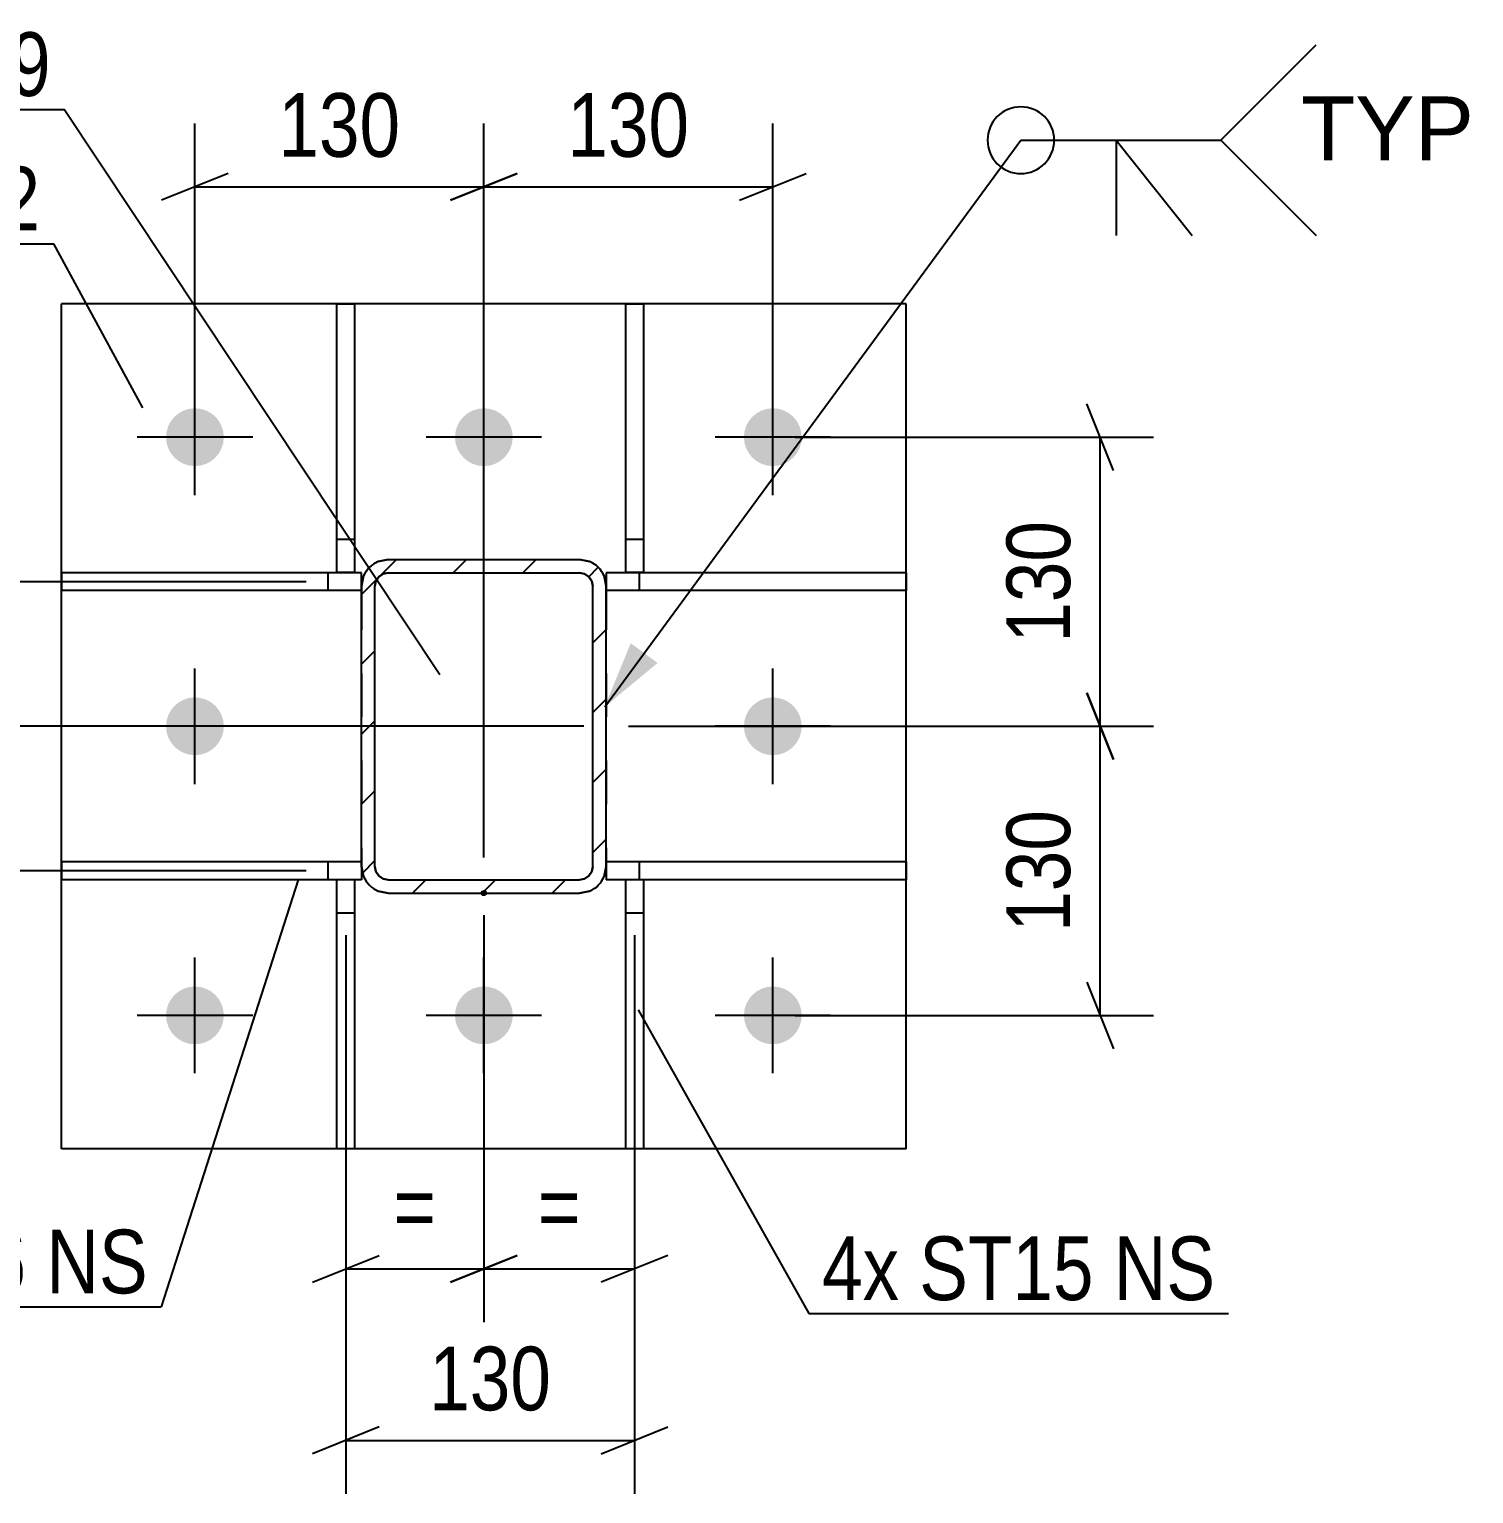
# Model space of a CAD drawing. Header units: millimetres. Extents: x 0 to 841, y 0 to 594.
# Drawn here: x 270.8 to 335.8, y 134.3 to 200.1 of the extents above; entities that cross this region are included whole.
import ezdxf

# ---------------------------------------------------------------- set-up
doc = ezdxf.new("R2010")
doc.units = ezdxf.units.MM
doc.linetypes.add('DXK_LINE_DOT2', pattern=[3.9198, 1.9599, -1.9599])
doc.linetypes.add('DXK_LINE_DOT3', pattern=[5.9187, 2.979, -0.9799, 0.9799, -0.9799])
doc.styles.add('Arial', font='ARIAL.TTF', dxfattribs={"height": 0.2})
doc.styles.add('Arial Narrow', font='ARIALN.TTF', dxfattribs={"height": 0.2})

# ---------------------------------------------------------------- blocks, each defined once
blk = doc.blocks.new('Part-247305199-3929 - 3830')
at = {"color": 2, "linetype": 'Continuous'}
for p, q in [((297.646, 175.713), (297.647, 187.802)), ((297.647, 187.802), (298.447, 187.802)), ((298.447, 187.802), (298.446, 175.713)), ((298.446, 175.713), (297.646, 175.713))]:
    blk.add_line(p, q, dxfattribs=at)
at = {"color": 7, "linetype": 'DXK_LINE_DOT2'}
blk.add_line((297.646, 177.213), (298.446, 177.213), dxfattribs=at)
blk = doc.blocks.new('Part-247305199-3949 - 3830')
at = {"color": 2, "linetype": 'Continuous'}
for p, q in [((285.763, 175.702), (272.263, 175.702)), ((272.263, 175.702), (272.263, 174.902)), ((285.763, 175.103), (285.763, 175.702)), ((285.763, 174.902), (272.263, 174.902))]:
    blk.add_line(p, q, dxfattribs=at)
at = {"color": 7, "linetype": 'DXK_LINE_DOT2'}
for p, q in [((284.263, 174.902), (284.263, 175.702)), ((285.763, 175.103), (285.763, 174.902))]:
    blk.add_line(p, q, dxfattribs=at)
blk = doc.blocks.new('Part-247305199-3885 - 3830')
at = {"color": 2, "linetype": 'Continuous'}
for p, q in [((272.263, 149.803), (272.263, 187.803)), ((310.263, 187.803), (272.263, 187.803)), ((310.263, 149.803), (310.263, 187.803)), ((310.263, 149.803), (272.263, 149.803))]:
    blk.add_line(p, q, dxfattribs=at)
blk = doc.blocks.new('Bolt-247305199-3853 - 3830')
at = {"linetype": 'Continuous'}
for points in [[(276.963, 181.803, -1), (279.563, 181.803, -1)], [(289.963, 181.803, -1), (292.563, 181.803, -1)], [(302.963, 181.803, -1), (305.563, 181.803, -1)], [(276.963, 168.803, -1), (279.563, 168.803, -1)], [(302.963, 168.803, -1), (305.563, 168.803, -1)], [(276.963, 155.803, -1), (279.563, 155.803, -1)], [(289.963, 155.803, -1), (292.563, 155.803, -1)], [(302.963, 155.803, -1), (305.563, 155.803, -1)]]:
    blk.add_hatch(color=1, dxfattribs=at).paths.add_polyline_path(points)
at = {"color": 1, "linetype": 'Continuous'}
for p, q in [((278.263, 179.203), (278.263, 184.403)), ((291.263, 179.203), (291.263, 184.403)), ((304.263, 179.203), (304.263, 184.403)), ((280.863, 181.803), (275.663, 181.803)), ((293.863, 181.803), (288.663, 181.803)), ((306.863, 181.803), (301.663, 181.803)), ((278.263, 166.203), (278.263, 171.403)), ((304.263, 166.203), (304.263, 171.403)), ((280.863, 168.803), (275.663, 168.803)), ((306.863, 168.803), (301.663, 168.803)), ((278.263, 153.203), (278.263, 158.403)), ((291.263, 153.203), (291.263, 158.403)), ((304.263, 153.203), (304.263, 158.403)), ((280.863, 155.803), (275.663, 155.803)), ((293.863, 155.803), (288.663, 155.803)), ((306.863, 155.803), (301.663, 155.803))]:
    blk.add_line(p, q, dxfattribs=at)
blk = doc.blocks.new('Part-247305199-3939 - 3830')
at = {"color": 2, "linetype": 'Continuous'}
for p, q in [((297.647, 149.802), (297.647, 161.912)), ((297.647, 161.912), (298.447, 161.912)), ((298.447, 161.912), (298.447, 149.802)), ((298.447, 149.802), (297.647, 149.802))]:
    blk.add_line(p, q, dxfattribs=at)
at = {"color": 7, "linetype": 'DXK_LINE_DOT2'}
blk.add_line((297.647, 160.412), (298.447, 160.412), dxfattribs=at)
blk = doc.blocks.new('Part-247305199-3875 - 3830')
at = {"color": 2, "linetype": 'Continuous'}
for p, q in [((310.263, 175.702), (296.763, 175.702)), ((296.763, 175.702), (296.763, 175.1)), ((310.263, 175.702), (310.263, 174.902)), ((310.263, 174.902), (296.763, 174.902))]:
    blk.add_line(p, q, dxfattribs=at)
at = {"color": 7, "linetype": 'DXK_LINE_DOT2'}
for p, q in [((298.263, 174.902), (298.263, 175.702)), ((296.763, 175.1), (296.763, 174.902))]:
    blk.add_line(p, q, dxfattribs=at)
blk = doc.blocks.new('Part-247305199-3944 - 3830')
at = {"color": 2, "linetype": 'Continuous'}
for p, q in [((284.647, 149.802), (284.648, 161.912)), ((284.648, 161.912), (285.448, 161.912)), ((285.448, 161.912), (285.447, 149.802)), ((285.447, 149.802), (284.647, 149.802))]:
    blk.add_line(p, q, dxfattribs=at)
at = {"color": 7, "linetype": 'DXK_LINE_DOT2'}
blk.add_line((284.648, 160.412), (285.448, 160.412), dxfattribs=at)
blk = doc.blocks.new('Part-247305199-3880 - 3830')
at = {"color": 2, "linetype": 'Continuous'}
for p, q in [((310.263, 162.702), (296.763, 162.702)), ((310.263, 162.702), (310.263, 161.902)), ((296.763, 162.507), (296.763, 161.902)), ((297.647, 161.902), (296.763, 161.902)), ((310.263, 161.902), (298.447, 161.902))]:
    blk.add_line(p, q, dxfattribs=at)
at = {"color": 7, "linetype": 'DXK_LINE_DOT2'}
for p, q in [((296.763, 162.702), (296.763, 162.507)), ((298.263, 161.902), (298.263, 162.702)), ((298.447, 161.902), (297.647, 161.902))]:
    blk.add_line(p, q, dxfattribs=at)
blk = doc.blocks.new('Part-247305199-3934 - 3830')
at = {"color": 2, "linetype": 'Continuous'}
for p, q in [((284.647, 175.713), (284.647, 187.802)), ((284.647, 187.802), (285.447, 187.802)), ((285.447, 187.802), (285.447, 175.713)), ((285.447, 175.713), (284.647, 175.713))]:
    blk.add_line(p, q, dxfattribs=at)
at = {"color": 7, "linetype": 'DXK_LINE_DOT2'}
blk.add_line((284.647, 177.213), (285.447, 177.213), dxfattribs=at)
blk = doc.blocks.new('Part-247305199-3954 - 3830')
at = {"color": 2, "linetype": 'Continuous'}
for p, q in [((285.763, 162.702), (272.263, 162.702)), ((272.263, 162.702), (272.263, 161.902)), ((285.763, 162.503), (285.763, 161.902)), ((284.648, 161.902), (272.263, 161.902)), ((285.763, 161.902), (285.448, 161.902))]:
    blk.add_line(p, q, dxfattribs=at)
at = {"color": 7, "linetype": 'DXK_LINE_DOT2'}
for p, q in [((284.263, 161.902), (284.263, 162.702)), ((285.763, 162.503), (285.763, 162.702)), ((285.448, 161.902), (284.648, 161.902))]:
    blk.add_line(p, q, dxfattribs=at)
blk = doc.blocks.new('Part-247305199-3962 - 3830')
at = {"linetype": 'Continuous'}
h = blk.add_hatch(dxfattribs=at)
h.set_pattern_fill('', scale=0.7, style=0, pattern_type=0)
h.set_pattern_definition([(45, (296.4111, 175.9517), (-1.57154, 1.57154), [])])
h.paths.add_polyline_path([(296.671, 175.562), (296.411, 175.952), (296.022, 176.212), (295.563, 176.303), (286.963, 176.303), (286.503, 176.212), (286.114, 175.952), (285.854, 175.562), (285.763, 175.103), (285.763, 162.503), (285.854, 162.044), (286.114, 161.655), (286.503, 161.395), (286.963, 161.303), (295.563, 161.303), (296.022, 161.395), (296.411, 161.655), (296.671, 162.044), (296.763, 162.503), (296.763, 175.103)])
h.paths.add_polyline_path([(296.163, 162.503), (296.117, 162.274), (295.987, 162.079), (295.792, 161.949), (295.563, 161.903), (286.963, 161.903), (286.733, 161.949), (286.538, 162.079), (286.408, 162.274), (286.363, 162.503), (286.363, 175.103), (286.408, 175.333), (286.538, 175.527), (286.733, 175.658), (286.963, 175.703), (295.563, 175.703), (295.792, 175.658), (295.987, 175.527), (296.117, 175.333), (296.163, 175.103)])
blk.add_hatch(color=30, dxfattribs=at).paths.add_polyline_path([(291.263, 161.203, -1), (291.263, 161.403, -1)])
at = {"color": 7, "linetype": 'DXK_LINE_DOT2'}
for p, q in [((286.503, 176.212), (286.963, 176.303)), ((286.963, 176.303), (295.563, 176.303)), ((295.563, 176.303), (296.022, 176.212)), ((285.763, 175.103), (285.854, 175.562)), ((286.408, 175.333), (286.363, 175.103)), ((286.538, 175.527), (286.408, 175.333)), ((286.733, 175.658), (286.538, 175.527)), ((286.963, 175.703), (286.733, 175.658)), ((286.963, 175.703), (295.563, 175.703)), ((295.792, 175.658), (295.563, 175.703)), ((295.987, 175.527), (295.792, 175.658)), ((296.117, 175.333), (295.987, 175.527)), ((296.163, 175.103), (296.117, 175.333)), ((296.671, 175.562), (296.763, 175.103)), ((285.763, 175.103), (285.763, 162.503)), ((286.363, 162.503), (286.363, 175.103)), ((296.163, 162.503), (296.163, 175.103)), ((296.763, 175.103), (296.763, 162.503)), ((285.854, 162.044), (285.763, 162.503)), ((286.363, 162.503), (286.408, 162.274)), ((286.408, 162.274), (286.538, 162.079)), ((286.538, 162.079), (286.733, 161.949)), ((295.792, 161.949), (295.987, 162.079)), ((295.987, 162.079), (296.117, 162.274)), ((296.117, 162.274), (296.163, 162.503)), ((296.763, 162.503), (296.671, 162.044)), ((286.963, 161.303), (286.503, 161.395)), ((286.733, 161.949), (286.963, 161.903)), ((286.963, 161.903), (295.563, 161.903)), ((295.563, 161.903), (295.792, 161.949)), ((296.022, 161.395), (295.563, 161.303)), ((286.963, 161.303), (295.563, 161.303))]:
    blk.add_line(p, q, dxfattribs=at)
at = {"color": 2, "linetype": 'Continuous'}
for p, q in [((286.963, 176.303), (286.503, 176.212)), ((286.963, 176.303), (295.563, 176.303)), ((296.022, 176.212), (295.563, 176.303)), ((285.854, 175.562), (285.763, 175.103)), ((286.363, 175.103), (286.408, 175.333)), ((286.408, 175.333), (286.538, 175.527)), ((286.538, 175.527), (286.733, 175.658)), ((286.733, 175.658), (286.963, 175.703)), ((286.963, 175.703), (295.563, 175.703)), ((295.563, 175.703), (295.792, 175.658)), ((295.792, 175.658), (295.987, 175.527)), ((295.987, 175.527), (296.117, 175.333)), ((296.117, 175.333), (296.163, 175.103)), ((296.763, 175.103), (296.671, 175.562)), ((285.763, 162.503), (285.763, 175.103)), ((286.363, 162.503), (286.363, 175.103)), ((296.163, 162.503), (296.163, 175.103)), ((296.763, 162.503), (296.763, 175.103)), ((285.763, 162.503), (285.854, 162.044)), ((286.408, 162.274), (286.363, 162.503)), ((286.538, 162.079), (286.408, 162.274)), ((286.733, 161.949), (286.538, 162.079)), ((295.987, 162.079), (295.792, 161.949)), ((296.117, 162.274), (295.987, 162.079)), ((296.163, 162.503), (296.117, 162.274)), ((296.671, 162.044), (296.763, 162.503)), ((286.503, 161.395), (286.963, 161.303)), ((286.963, 161.903), (286.733, 161.949)), ((286.963, 161.903), (295.563, 161.903)), ((295.792, 161.949), (295.563, 161.903)), ((295.563, 161.303), (296.022, 161.395)), ((286.963, 161.303), (295.563, 161.303))]:
    blk.add_line(p, q, dxfattribs=at)
at = {"color": 7, "linetype": 'DXK_LINE_DOT3'}
blk.add_line((291.263, 168.803), (291.263, 168.803), dxfattribs=at)
at = {"color": 30, "linetype": 'DXK_LINE_DOT3'}
blk.add_line((291.263, 161.303), (291.263, 161.303), dxfattribs=at)
at = {"color": 30, "linetype": 'Continuous'}
blk.add_circle((291.263, 161.303), 0.1, dxfattribs=at)
at = {"color": 7, "linetype": 'DXK_LINE_DOT2'}
for centre, start, end in [((286.963, 175.103), 112.50004, 157.50004), ((295.563, 175.103), 22.50004, 67.50004), ((286.963, 162.503), 202.50004, 247.50004), ((295.563, 162.503), 292.50004, 337.50004)]:
    blk.add_arc(centre, 1.2, start, end, dxfattribs=at)
at = {"color": 2, "linetype": 'Continuous'}
for centre, start, end in [((286.963, 175.103), 112.50004, 157.50004), ((295.563, 175.103), 22.50004, 67.50004), ((286.963, 162.503), 202.50004, 247.50004), ((295.563, 162.503), 292.50004, 337.50004)]:
    blk.add_arc(centre, 1.2, start, end, dxfattribs=at)
blk = doc.blocks.new('StraightDimension-247305199-55667 - 3830')
at = {"color": 7, "linetype": 'Continuous'}
for p, q in [((278.263, 182.803), (278.263, 195.911)), ((291.263, 162.904), (291.263, 195.911)), ((279.763, 193.661), (276.763, 192.461)), ((289.763, 192.461), (292.763, 193.661)), ((278.263, 193.061), (291.263, 193.061))]:
    blk.add_line(p, q, dxfattribs=at)
at = {"color": 0}
blk.add_wipeout([(288.105, 193.811), (288.105, 198.011), (281.42, 198.011), (281.42, 193.811)], dxfattribs=at)
at = {"color": 3, "style": 'Arial Narrow'}
blk.add_text('130', height=2.8633, dxfattribs=at).set_placement((282.02, 194.411))
blk = doc.blocks.new('StraightDimension-247305199-55666 - 3830')
at = {"color": 7, "linetype": 'Continuous'}
for p, q in [((291.263, 162.904), (291.263, 195.911)), ((304.263, 182.803), (304.263, 195.911)), ((292.763, 193.661), (289.763, 192.461)), ((302.763, 192.461), (305.763, 193.661)), ((291.263, 193.061), (304.263, 193.061))]:
    blk.add_line(p, q, dxfattribs=at)
at = {"color": 0}
blk.add_wipeout([(301.105, 193.811), (301.105, 198.011), (294.42, 198.011), (294.42, 193.811)], dxfattribs=at)
at = {"color": 3, "style": 'Arial Narrow'}
blk.add_text('130', height=2.8633, dxfattribs=at).set_placement((295.02, 194.411))
blk = doc.blocks.new('StraightDimension-247305199-55685 - 3830')
at = {"color": 7, "linetype": 'Continuous'}
for p, q in [((291.263, 160.303), (291.263, 142.012)), ((298.047, 159.412), (298.047, 142.012)), ((289.763, 143.812), (292.763, 145.012)), ((299.547, 145.012), (296.547, 143.812)), ((291.263, 144.412), (298.047, 144.412))]:
    blk.add_line(p, q, dxfattribs=at)
at = {"color": 0}
blk.add_wipeout([(296.214, 145.162), (296.214, 149.362), (293.095, 149.362), (293.095, 145.162)], dxfattribs=at)
at = {"color": 3, "style": 'Arial Narrow'}
blk.add_text('=', height=2.863, dxfattribs=at).set_placement((293.695, 145.762))
blk = doc.blocks.new('StraightDimension-247305199-55686 - 3830')
at = {"color": 7, "linetype": 'Continuous'}
for p, q in [((291.263, 160.303), (291.263, 142.012)), ((285.048, 159.412), (285.048, 142.012)), ((283.548, 143.812), (286.548, 145.012)), ((292.763, 145.012), (289.763, 143.812)), ((285.048, 144.412), (291.263, 144.412))]:
    blk.add_line(p, q, dxfattribs=at)
at = {"color": 0}
blk.add_wipeout([(289.715, 145.162), (289.715, 149.362), (286.596, 149.362), (286.596, 145.162)], dxfattribs=at)
at = {"color": 3, "style": 'Arial Narrow'}
blk.add_text('=', height=2.863, dxfattribs=at).set_placement((287.196, 145.762))
blk = doc.blocks.new('StraightDimension-247305199-55705 - 3830')
at = {"color": 7, "linetype": 'Continuous'}
for p, q in [((319.588, 180.303), (318.388, 183.303)), ((305.263, 181.803), (321.388, 181.803)), ((318.988, 168.803), (318.988, 181.803)), ((318.388, 170.303), (319.588, 167.303)), ((297.763, 168.803), (321.388, 168.803))]:
    blk.add_line(p, q, dxfattribs=at)
at = {"color": 0}
blk.add_wipeout([(318.238, 178.645), (314.038, 178.645), (314.038, 171.961), (318.238, 171.961)], dxfattribs=at)
at = {"color": 3, "style": 'Arial Narrow'}
blk.add_text('130', height=2.8633, rotation=90.00021, dxfattribs=at).set_placement((317.638, 172.561))
blk = doc.blocks.new('StraightDimension-247305199-55706 - 3830')
at = {"color": 7, "linetype": 'Continuous'}
for p, q in [((319.588, 167.303), (318.388, 170.303)), ((297.763, 168.803), (321.388, 168.803)), ((318.988, 155.803), (318.988, 168.803)), ((318.388, 157.303), (319.588, 154.303)), ((305.263, 155.803), (321.388, 155.803))]:
    blk.add_line(p, q, dxfattribs=at)
at = {"color": 0}
blk.add_wipeout([(318.238, 165.645), (314.038, 165.645), (314.038, 158.961), (318.238, 158.961)], dxfattribs=at)
at = {"color": 3, "style": 'Arial Narrow'}
blk.add_text('130', height=2.8633, rotation=90.00021, dxfattribs=at).set_placement((317.638, 159.561))
blk = doc.blocks.new('StraightDimension-247305199-55726 - 3830')
at = {"color": 7, "linetype": 'Continuous'}
for p, q in [((266.38, 176.802), (267.58, 173.802)), ((283.263, 175.302), (264.13, 175.302)), ((266.98, 168.803), (266.98, 175.302)), ((267.58, 167.303), (266.38, 170.303)), ((295.763, 168.803), (264.13, 168.803))]:
    blk.add_line(p, q, dxfattribs=at)
at = {"color": 0}
blk.add_wipeout([(266.23, 174.481), (262.03, 174.481), (262.03, 169.625), (266.23, 169.625)], dxfattribs=at)
at = {"color": 3, "style": 'Arial Narrow'}
blk.add_text('65', height=2.8633, rotation=90.00021, dxfattribs=at).set_placement((265.63, 170.225))
blk = doc.blocks.new('StraightDimension-247305199-55727 - 3830')
at = {"color": 7, "linetype": 'Continuous'}
for p, q in [((266.38, 170.303), (267.58, 167.303)), ((295.763, 168.803), (264.13, 168.803)), ((266.98, 162.302), (266.98, 168.803)), ((267.58, 160.802), (266.38, 163.802)), ((283.263, 162.302), (264.13, 162.302))]:
    blk.add_line(p, q, dxfattribs=at)
at = {"color": 0}
blk.add_wipeout([(266.23, 167.981), (262.03, 167.981), (262.03, 163.125), (266.23, 163.125)], dxfattribs=at)
at = {"color": 3, "style": 'Arial Narrow'}
blk.add_text('65', height=2.8633, rotation=90.00021, dxfattribs=at).set_placement((265.63, 163.725))
blk = doc.blocks.new('StraightDimension-247305199-55806 - 3830')
at = {"color": 7, "linetype": 'Continuous'}
for p, q in [((285.048, 159.412), (285.048, 134.293)), ((298.047, 159.412), (298.047, 134.293)), ((286.548, 137.293), (283.548, 136.093)), ((296.547, 136.093), (299.547, 137.293)), ((285.048, 136.693), (298.047, 136.693))]:
    blk.add_line(p, q, dxfattribs=at)
at = {"color": 0}
blk.add_wipeout([(294.89, 137.443), (294.89, 141.643), (288.205, 141.643), (288.205, 137.443)], dxfattribs=at)
at = {"color": 3, "style": 'Arial Narrow'}
blk.add_text('130', height=2.8633, dxfattribs=at).set_placement((288.805, 138.043))
blk = doc.blocks.new('MarkSet-247305199-4108 - 3830')
at = {"color": 30, "linetype": 'Continuous'}
for p, q in [((298.206, 156.057), (305.88, 142.399)), ((305.88, 142.399), (324.771, 142.399))]:
    blk.add_line(p, q, dxfattribs=at)
at = {"color": 0}
for points in [[(309.952, 142.999), (309.952, 145.999), (306.48, 145.999), (306.48, 142.999)], [(318.706, 142.999), (318.706, 145.999), (310.852, 145.999), (310.852, 142.999)], [(324.171, 142.999), (324.171, 145.999), (319.606, 145.999), (319.606, 142.999)]]:
    blk.add_wipeout(points, dxfattribs=at)
for points in [[(309.952, 142.999), (309.952, 145.999), (306.48, 145.999), (306.48, 142.999)], [(318.706, 142.999), (318.706, 145.999), (310.852, 145.999), (310.852, 142.999)], [(324.171, 142.999), (324.171, 145.999), (319.606, 145.999), (319.606, 142.999)]]:
    blk.add_wipeout(points, dxfattribs=at)
at = {"color": 3, "style": 'Arial Narrow'}
for s, p in [('4x', (306.48, 142.999)), ('ST15', (310.852, 142.999)), ('NS', (319.606, 142.999))]:
    blk.add_text(s, height=2.8633, dxfattribs=at).set_placement(p)
blk = doc.blocks.new('Mark-247305199-3881 - 3830')
at = {"color": 30, "linetype": 'Continuous'}
for p in [(262.669, 190.502), (275.923, 183.125)]:
    blk.add_line(p, (271.908, 190.502), dxfattribs=at)
at = {"color": 0}
blk.add_wipeout([(271.308, 191.102), (271.308, 194.102), (263.269, 194.102), (263.269, 191.102)], dxfattribs=at)
blk.add_wipeout([(271.308, 191.102), (271.308, 194.102), (263.269, 194.102), (263.269, 191.102)], dxfattribs=at)
at = {"color": 3, "style": 'Arial Narrow'}
blk.add_text('SP12', height=2.8633, dxfattribs=at).set_placement((263.269, 191.102))
blk = doc.blocks.new('Mark-247305199-3958 - 3830')
at = {"color": 30, "linetype": 'Continuous'}
for p in [(263.331, 196.546), (289.276, 171.123)]:
    blk.add_line(p, (272.386, 196.546), dxfattribs=at)
at = {"color": 0}
blk.add_wipeout([(271.786, 197.146), (271.786, 200.146), (263.931, 200.146), (263.931, 197.146)], dxfattribs=at)
blk.add_wipeout([(271.786, 197.146), (271.786, 200.146), (263.931, 200.146), (263.931, 197.146)], dxfattribs=at)
at = {"color": 3, "style": 'Arial Narrow'}
blk.add_text('TB29', height=2.8633, dxfattribs=at).set_placement((263.931, 197.146))
blk = doc.blocks.new('MarkSet-247305199-4078 - 3830')
at = {"color": 30, "linetype": 'Continuous'}
for p in [(282.903, 161.902), (257.853, 142.702)]:
    blk.add_line(p, (276.744, 142.702), dxfattribs=at)
at = {"color": 0}
for points in [[(261.925, 143.302), (261.925, 146.302), (258.453, 146.302), (258.453, 143.302)], [(270.679, 143.302), (270.679, 146.302), (262.825, 146.302), (262.825, 143.302)], [(276.144, 143.302), (276.144, 146.302), (271.579, 146.302), (271.579, 143.302)]]:
    blk.add_wipeout(points, dxfattribs=at)
for points in [[(261.925, 143.302), (261.925, 146.302), (258.453, 146.302), (258.453, 143.302)], [(270.679, 143.302), (270.679, 146.302), (262.825, 146.302), (262.825, 143.302)], [(276.144, 143.302), (276.144, 146.302), (271.579, 146.302), (271.579, 143.302)]]:
    blk.add_wipeout(points, dxfattribs=at)
at = {"color": 3, "style": 'Arial Narrow'}
for s, p in [('ST16', (262.825, 143.302)), ('NS', (271.579, 143.302)), ('4x', (258.453, 143.302))]:
    blk.add_text(s, height=2.8633, dxfattribs=at).set_placement(p)
blk = doc.blocks.new('WeldMark-247305199-36487 - 3830')
at = {"linetype": 'Continuous'}
blk.add_hatch(color=30, dxfattribs=at).paths.add_polyline_path([(299.079, 171.651), (296.698, 169.678), (297.87, 172.539)])
at = {"color": 30, "linetype": 'Continuous'}
for p, q in [((296.698, 169.678), (315.423, 195.159)), ((315.423, 195.159), (324.423, 195.159))]:
    blk.add_line(p, q, dxfattribs=at)
at = {"color": 3, "linetype": 'Continuous'}
for q in [(323.137, 190.873), (319.709, 190.873)]:
    blk.add_line((319.709, 195.159), q, dxfattribs=at)
for start, end in [(90, 270), (270, 90)]:
    blk.add_arc((315.423, 195.159), 1.5, start, end, dxfattribs=at)
at = {"color": 0, "linetype": 'Continuous'}
blk.add_wipeout([(335.799, 194.259), (335.799, 197.259), (328.023, 197.259), (328.023, 194.259)], dxfattribs=at)
blk.add_wipeout([(335.799, 194.259), (335.799, 197.259), (328.023, 197.259), (328.023, 194.259)], dxfattribs=at)
at = {"color": 3, "linetype": 'Continuous'}
for q in [(328.709, 199.445), (328.709, 190.873)]:
    blk.add_line((324.423, 195.159), q, dxfattribs=at)
at = {"color": 3, "linetype": 'Continuous', "style": 'Arial'}
blk.add_text('TYP', height=2.8652, dxfattribs=at).set_placement((328.023, 194.259))

msp = doc.modelspace()

# ---------------------------------------------------------------- block references
for name in ['Part-247305199-3885 - 3830', 'Part-247305199-3934 - 3830', 'Part-247305199-3929 - 3830', 'Bolt-247305199-3853 - 3830', 'Part-247305199-3962 - 3830', 'Part-247305199-3949 - 3830', 'Part-247305199-3875 - 3830', 'Part-247305199-3954 - 3830', 'Part-247305199-3880 - 3830', 'Part-247305199-3944 - 3830', 'Part-247305199-3939 - 3830']:
    msp.add_blockref(name, (0, 0))

# ---------------------------------------------------------------- next in the draw order: block references
for name in ['StraightDimension-247305199-55667 - 3830', 'Mark-247305199-3881 - 3830', 'StraightDimension-247305199-55685 - 3830']:
    msp.add_blockref(name, (0, 0))

# ---------------------------------------------------------------- next in the draw order: block references
for name in ['StraightDimension-247305199-55666 - 3830', 'StraightDimension-247305199-55686 - 3830']:
    msp.add_blockref(name, (0, 0))

# ---------------------------------------------------------------- next in the draw order: block references
for name in ['StraightDimension-247305199-55705 - 3830', 'StraightDimension-247305199-55726 - 3830']:
    msp.add_blockref(name, (0, 0))

# ---------------------------------------------------------------- next in the draw order: block references
for name in ['Mark-247305199-3958 - 3830', 'StraightDimension-247305199-55727 - 3830', 'StraightDimension-247305199-55706 - 3830']:
    msp.add_blockref(name, (0, 0))

# ---------------------------------------------------------------- next in the draw order: block references
for name in ['WeldMark-247305199-36487 - 3830', 'MarkSet-247305199-4078 - 3830', 'StraightDimension-247305199-55806 - 3830']:
    msp.add_blockref(name, (0, 0))

# ---------------------------------------------------------------- next in the draw order: block references
msp.add_blockref('MarkSet-247305199-4108 - 3830', (0, 0))

doc.saveas('drawing.dxf')
